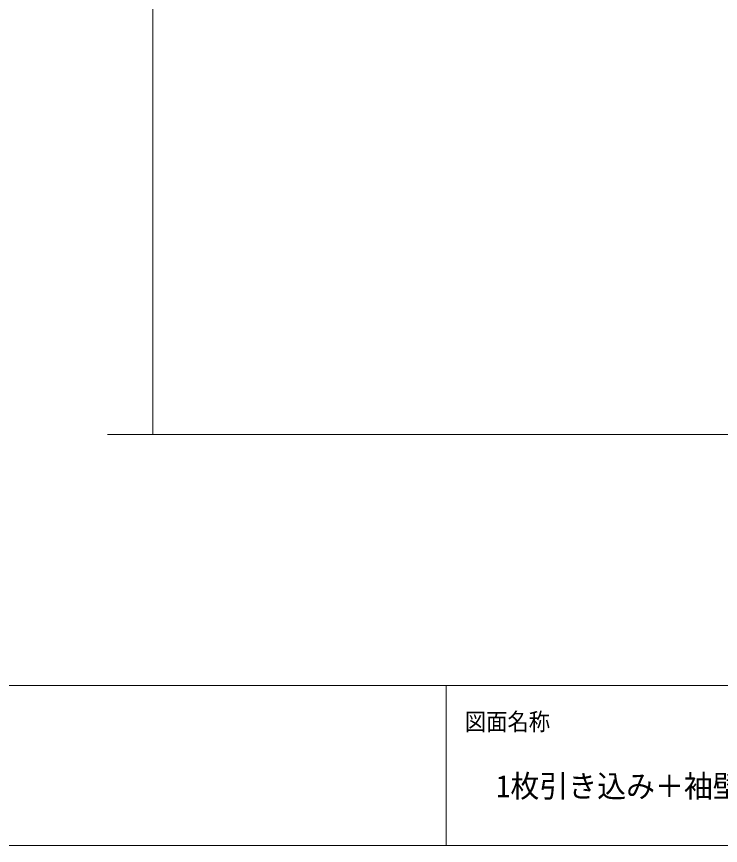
# Model space of a CAD drawing. Units: millimetres, scale not verified. Extents: x -6062 to 6062, y -3045 to 3045.
# Drawn here: x -4743 to -3423, y -2770 to -1217 of the extents above; entities that cross this region are included whole.
import ezdxf
from ezdxf.enums import TextEntityAlignment as Align

# ---------------------------------------------------------------- set-up
doc = ezdxf.new("R2010")
doc.units = ezdxf.units.MM
doc.header["$LTSCALE"] = 20
doc.layers.add('0-0_3一般', color=7, linetype='Continuous', lineweight=9)
doc.layers.add('0-5_1図面枠', color=7, linetype='Continuous', lineweight=9)
doc.styles.add('ＭＳ ゴシック', font='')
doc.styles.get('ＭＳ ゴシック').set_extended_font_data('MS Gothic')

# ---------------------------------------------------------------- blocks, each defined once
blk = doc.blocks.new('グループ-41')
at = {"layer": '0-0_3一般'}
for p, q in [((-54000, 7000), (-54000, -40000)), ((-55696.5, -40000), (-4456.5, -40000))]:
    blk.add_line(p, q, dxfattribs=at)
blk = doc.blocks.new('グループ-42')
at = {"layer": '0-0_3一般'}
blk.add_line((-54000, -40000), (-30000, -40000), dxfattribs=at)
blk = doc.blocks.new('グループ-43')
at = {"layer": '0-0_3一般'}
for name in ['グループ-41', 'グループ-42']:
    blk.add_blockref(name, (0, 0), dxfattribs=at)
blk = doc.blocks.new('グループ-47')
at = {"layer": '0-5_1図面枠'}
for p, q in [((-80000, -49400), (80000, -49400)), ((-43000, -49400), (-43000, -55400))]:
    blk.add_line(p, q, dxfattribs=at)
blk.add_lwpolyline([(-80000, 55400), (80000, 55400), (80000, -55400), (-80000, -55400)], close=True, dxfattribs=at)
blk = doc.blocks.new('図面枠')
at = {"layer": '0-5_1図面枠'}
blk.add_blockref('グループ-47', (0, 0), dxfattribs=at)
at = {"layer": '0-5_1図面枠', "style": 'ＭＳ ゴシック', "width": 0.9}
blk.add_text('図面名称', height=650.9, dxfattribs=at).set_placement((-42300.1, -51283.9), align=Align.BOTTOM_LEFT)

msp = doc.modelspace()

# ---------------------------------------------------------------- block references
at = {"layer": '0-0_3一般', "xscale": 0.05, "yscale": 0.05}
msp.add_blockref('グループ-43', (-1787.5, 0), dxfattribs=at)
at = {"layer": '0-5_1図面枠', "xscale": 0.05, "yscale": 0.05}
msp.add_blockref('図面枠', (-1787.5, 0), dxfattribs=at)

# ---------------------------------------------------------------- texts
at = {"layer": '0-5_1図面枠', "style": 'ＭＳ ゴシック', "width": 0.95}
msp.add_text('1枚引き込み＋袖壁タイプ \u3000特寸 左勝手L-N（横桟入り）', height=41.84, dxfattribs=at).set_placement((-3844.15, -2692.37), align=Align.BOTTOM_LEFT)

doc.saveas('drawing.dxf')
